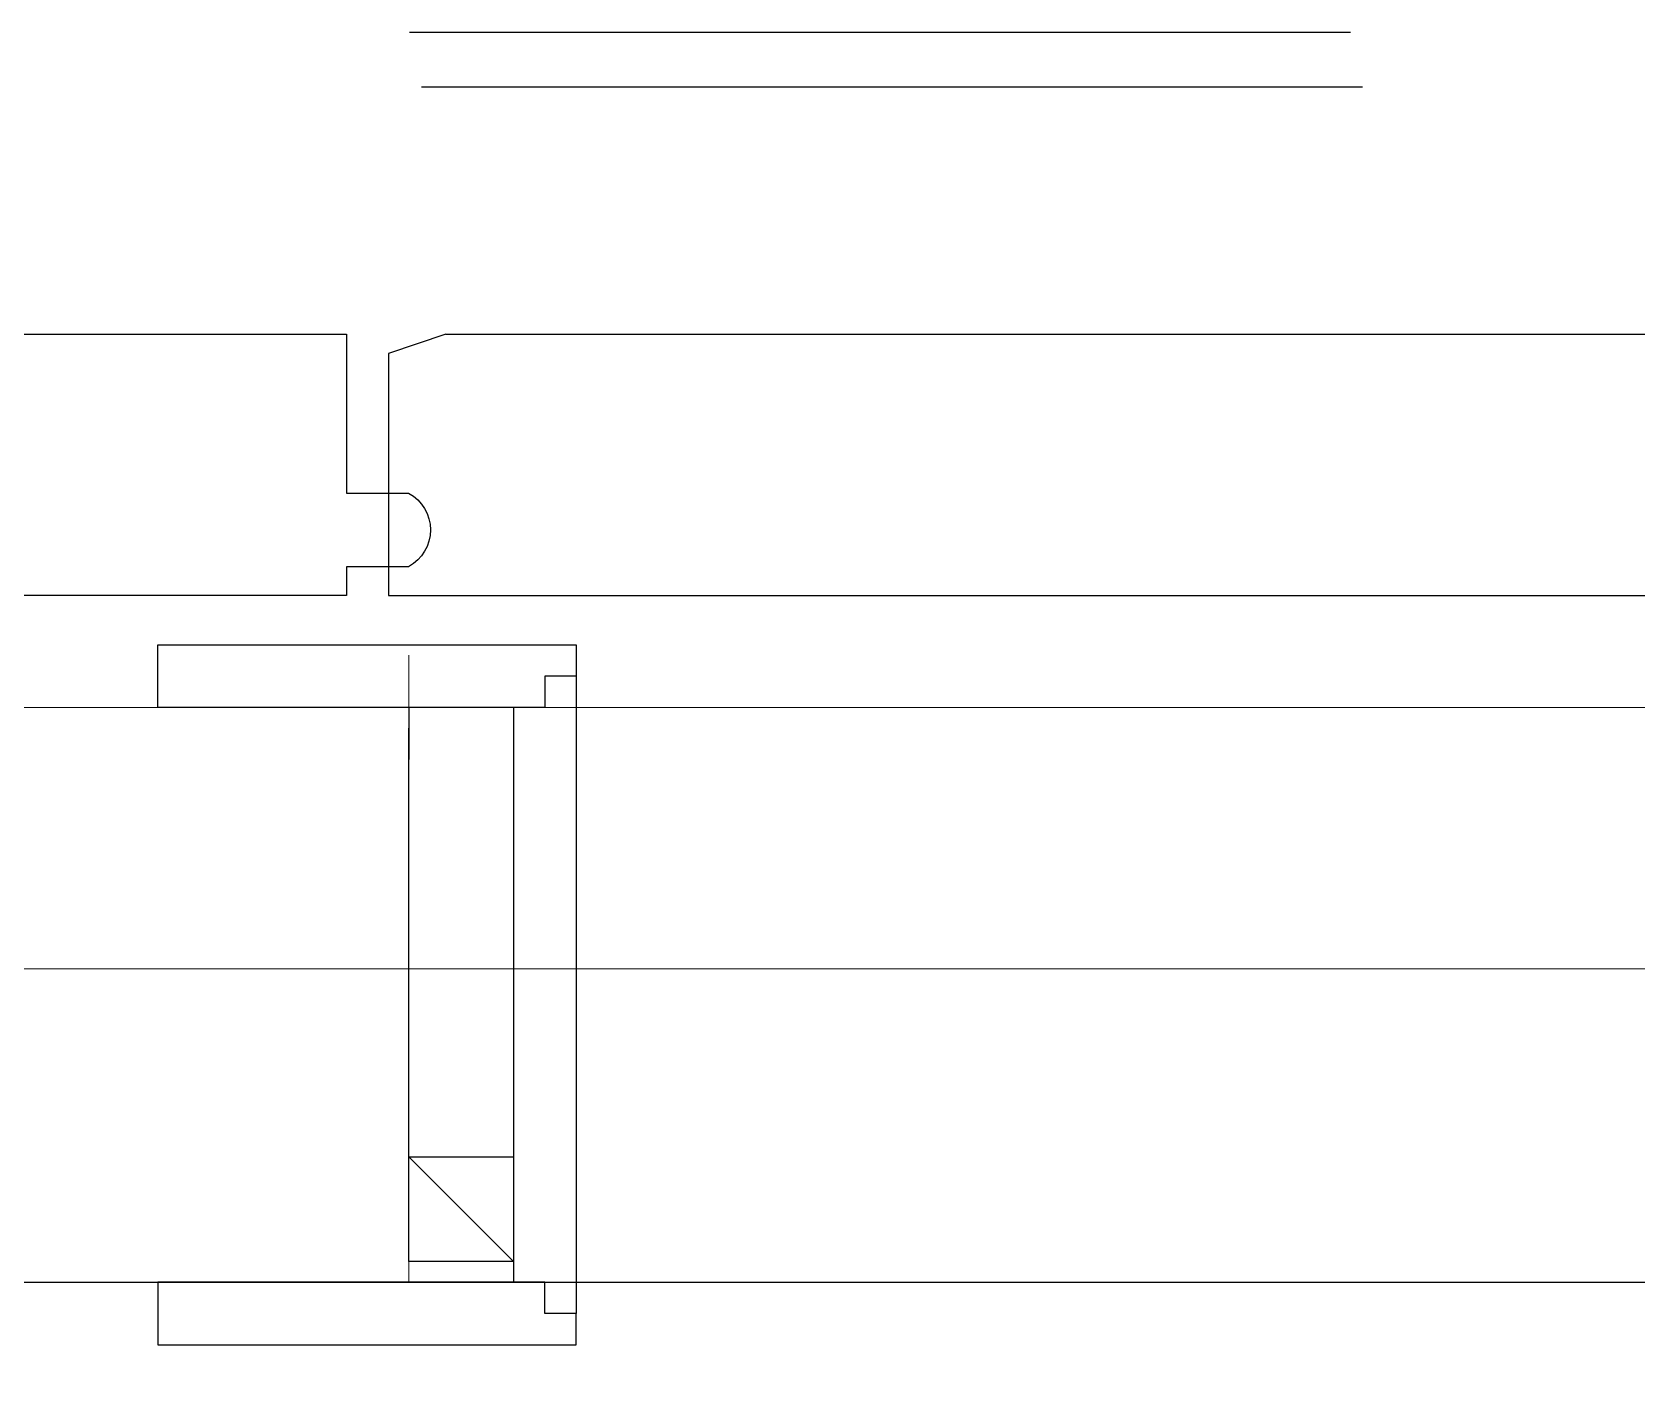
# Model space of a CAD drawing. Extents: x 152195838 to 160350639, y 364657247 to 370318102.
# Drawn here: x 157607981 to 157608748, y 364997647 to 364998295 of the extents above; entities that cross this region are included whole.
import ezdxf

# ---------------------------------------------------------------- set-up
doc = ezdxf.new("R2010")
doc.units = 0
doc.header["$MEASUREMENT"] = 0
doc.linetypes.add('HID', pattern=[2.3, 1.5, -0.8])
doc.layers.get('0').update_dxf_attribs({"linetype": 'CONTINUOUS'})
for name, color, linetype in [('4A.TEC 벽체 3', 4, 'CONTINUOUS'), ('4A.TEC 벽체 4', 7, 'CONTINUOUS'), ('XR-PLAN$0$자동도어', 4, 'CONTINUOUS'), ('㈜SE&C OPEN', 9, 'HID')]:
    doc.layers.add(name, color=color, linetype=linetype)

# ---------------------------------------------------------------- blocks, each defined once
blk = doc.blocks.new('sa9w7er')
at = {"layer": '4A.TEC 벽체 3', "lineweight": 0, "ltscale": 15}
blk.add_line((1989155.61, 837658.33), (1989155.61, 837958.33), dxfattribs=at)
at = {"layer": 'XR-PLAN$0$자동도어', "linetype": 'Continuous', "ltscale": 10000}
for p, q in [((1989075.61, 837668.33), (1989075.61, 837973.33)), ((1989075.61, 837668.33), (1989075.61, 837973.33)), ((1989105.61, 837683.33), (1989105.61, 837958.33)), ((1989105.61, 837683.33), (1989105.61, 837958.33)), ((1989155.61, 837898.33), (1989155.61, 837693.33)), ((1989155.61, 837898.33), (1989155.61, 837693.33))]:
    blk.add_line(p, q, dxfattribs=at)
at = {"layer": 'XR-PLAN$0$자동도어', "linetype": 'Continuous'}
for p, q in [((1989155.61, 837898.33), (1989105.61, 837948.33)), ((1989155.61, 837898.33), (1989105.61, 837948.33)), ((1989155.61, 837683.33), (1989155.61, 837708.33)), ((1989165.38, 837629.84), (1987926.25, 837629.84)), ((1989165.38, 837629.84), (1987926.25, 837629.84)), ((1989165.38, 837513.99), (1989165.38, 837629.84)), ((1989165.38, 837513.99), (1989165.38, 837629.84)), ((1989137.93, 837504.84), (1989165.38, 837513.99)), ((1989137.93, 837504.84), (1989165.38, 837513.99)), ((1989137.93, 837504.84), (1987926.25, 837504.84)), ((1989137.93, 837504.84), (1987926.25, 837504.84))]:
    blk.add_line(p, q, dxfattribs=at)
for points in [[(1989090.61, 837973.33), (1989090.61, 837958.33), (1989275.61, 837958.33), (1989275.61, 837988.33), (1989075.61, 837988.33), (1989075.61, 837973.33)], [(1989090.61, 837973.33), (1989090.61, 837958.33), (1989275.61, 837958.33), (1989275.61, 837988.33), (1989075.61, 837988.33), (1989075.61, 837973.33)], [(1989155.61, 837898.33), (1989105.61, 837898.33), (1989105.61, 837948.33), (1989155.61, 837948.33)], [(1989155.61, 837898.33), (1989105.61, 837898.33), (1989105.61, 837948.33), (1989155.61, 837948.33)], [(1989090.61, 837668.33), (1989090.61, 837683.33), (1989275.61, 837683.33), (1989275.61, 837653.33), (1989075.61, 837653.33), (1989075.61, 837668.33)], [(1989090.61, 837668.33), (1989090.61, 837683.33), (1989275.61, 837683.33), (1989275.61, 837653.33), (1989075.61, 837653.33), (1989075.61, 837668.33)]]:
    blk.add_lwpolyline(points, close=True, dxfattribs=at)
at = {"layer": 'XR-PLAN$0$자동도어', "color": 8, "linetype": 'Continuous'}
blk.add_lwpolyline([(1990424.7, 837649.93), (1990479.95, 837649.93), (1990479.95, 837629.84), (1990525.61, 837629.84), (1990525.61, 837504.84), (1989185.48, 837504.84), (1989185.48, 837580.86), (1989155.76, 837580.86, -0.592566), (1989155.76, 837616.02), (1989185.48, 837616.02), (1989185.48, 837629.84), (1990424.7, 837629.84)], format="xyb", close=True, dxfattribs=at)
blk.add_lwpolyline([(1990424.7, 837649.93), (1990479.95, 837649.93), (1990479.95, 837629.84), (1990525.61, 837629.84), (1990525.61, 837504.84), (1989185.48, 837504.84), (1989185.48, 837580.86), (1989155.76, 837580.86, -0.592566), (1989155.76, 837616.02), (1989185.48, 837616.02), (1989185.48, 837629.84), (1990424.7, 837629.84)], format="xyb", close=True, dxfattribs=at)
at = {"layer": '㈜SE&C OPEN', "ltscale": 300}
for p, q in [((1990529.61, 837386.4), (1985221.29, 837386.4)), ((1990535.41, 837360.28), (1985215.49, 837360.28))]:
    blk.add_line(p, q, dxfattribs=at)

msp = doc.modelspace()

# ---------------------------------------------------------------- linework, layer by layer
at = {"layer": '4A.TEC 벽체 3', "flags": 128}
msp.add_lwpolyline([(157592572.0046, 364994581.8958), (157592572.0046, 364997696.8958), (157615197.0046, 364997696.8958), (157615197.0046, 364994531.8958), (157614447.0046, 364994531.8958), (157614447.0046, 364993531.8958), (157615447.0046, 364993531.8958), (157615447.0046, 364994281.8958), (157625447.0046, 364994281.8958), (157625447.0046, 364993531.8958), (157626447.0046, 364993531.8958), (157626447.0046, 364994531.8958), (157625822.0046, 364994531.8958), (157625822.0046, 364997696.8958)], dxfattribs=at)
at = {"layer": '4A.TEC 벽체 4', "color": 251, "lineweight": 0, "ltscale": 15}
for points in [[(157592297.0046, 364997971.8958), (157615347.0046, 364997971.8958)], [(157592422.0046, 364983881.8958), (157592422.0046, 364997846.8958), (157615347.0046, 364997846.8958)]]:
    msp.add_lwpolyline(points, dxfattribs=at)

# ---------------------------------------------------------------- block references
at = {"linetype": 'Continuous', "ltscale": 5, "rotation": 180}
msp.add_blockref('sa9w7er', (159597316.7782, 365835655.2297), dxfattribs=at)

doc.saveas('drawing.dxf')
